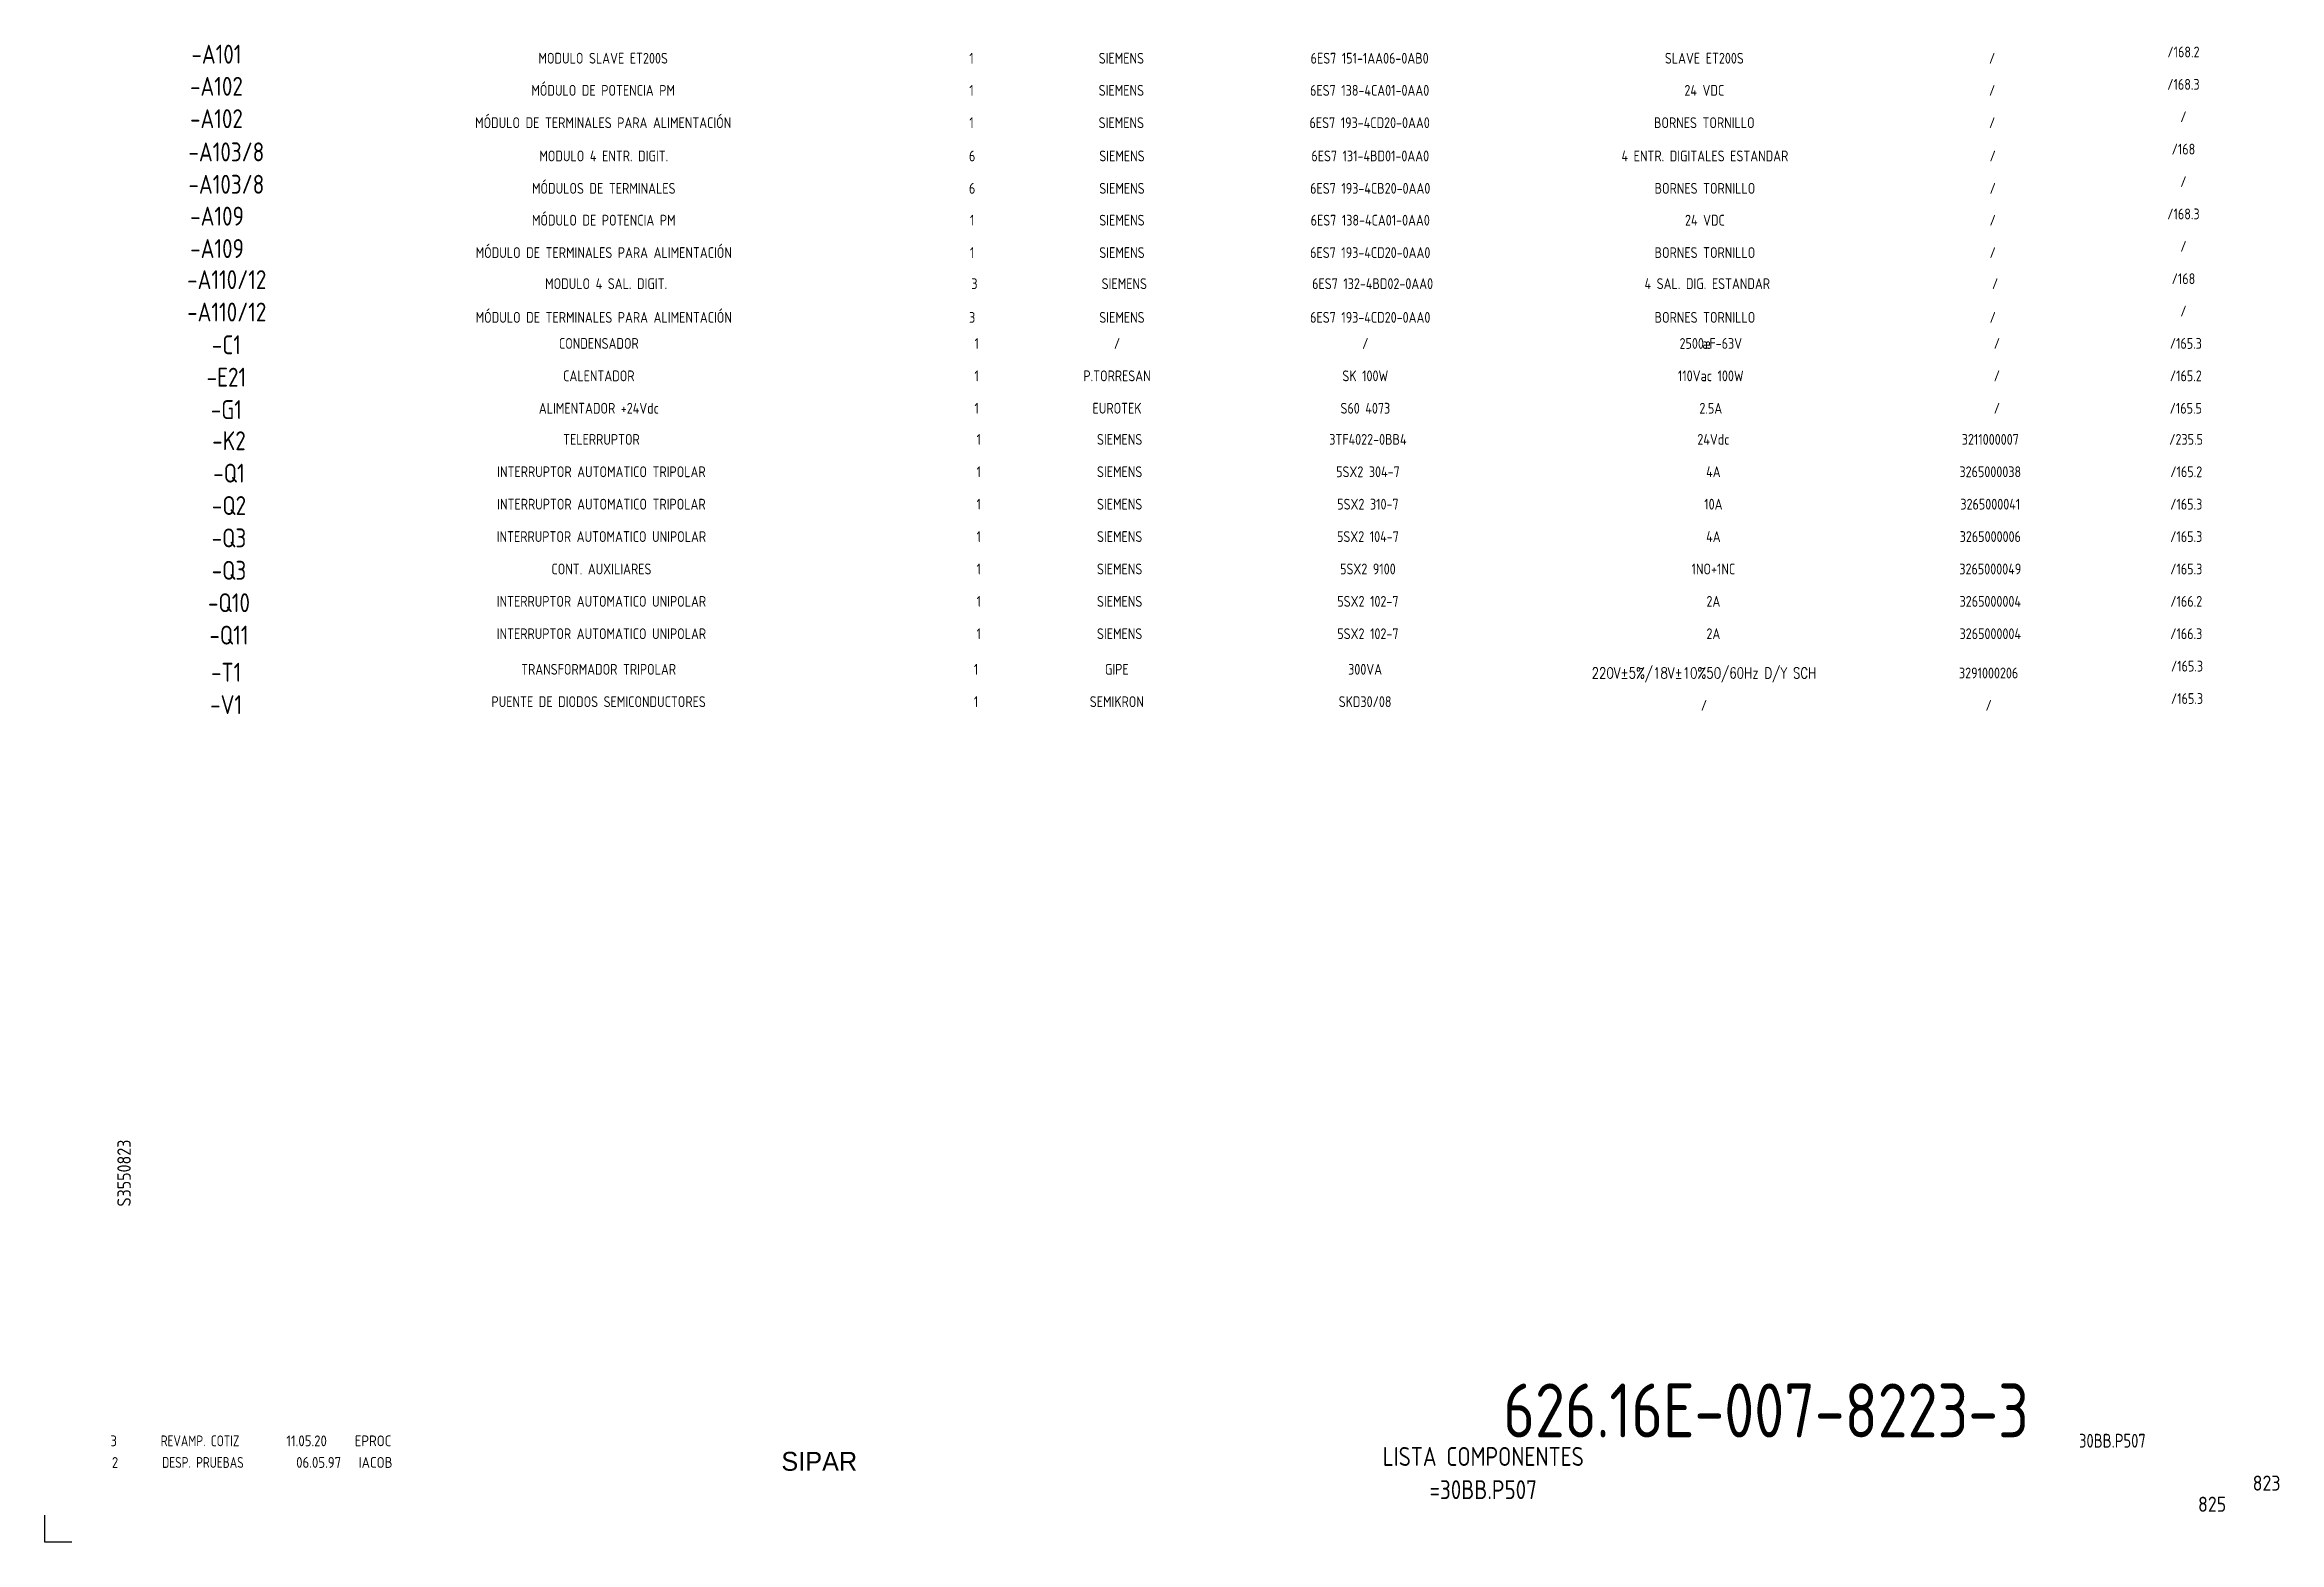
# Model space of a CAD drawing. Extents: x 0 to 414, y 0 to 277.
import ezdxf
from ezdxf.enums import TextEntityAlignment as Align

# ---------------------------------------------------------------- set-up
doc = ezdxf.new("R2010")
doc.units = 0
doc.header["$LTSCALE"] = 6
doc.header["$MEASUREMENT"] = 0
doc.layers.get('0').update_dxf_attribs({"linetype": 'CONTINUOUS'})
doc.layers.add('CART', color=7, linetype='CONTINUOUS')
doc.styles.add('DIN', font='DIN', dxfattribs={"width": 0.85})
doc.styles.add('ROMANS', font='ROMANS.SHX')
doc.styles.add('S8', font='SIMPLEX', dxfattribs={"width": 0.8})
doc.styles.add('X', font='UNIV.SHX', dxfattribs={"height": 3.5})

# ---------------------------------------------------------------- blocks, each defined once
blk = doc.blocks.new('REV2')
at = {"color": 3, "style": 'DIN'}
for s, width, p in [('2', 0.9, (12.45, 13.79)), ('DESP. PRUEBAS', 0.8, (21.76, 13.79)), ('06.05.97', 0.9, (46.59, 13.79)), ('IACOB', 0.9, (58.16, 13.79))]:
    blk.add_text(s, height=2, dxfattribs=dict(at, width=width)).set_placement(p)

msp = doc.modelspace()

# ---------------------------------------------------------------- linework, layer by layer
at = {"color": 7}
msp.add_lwpolyline([(5, 0), (0, 0), (0, 5)], dxfattribs=at)

# ---------------------------------------------------------------- block references
at = {"linetype": 'Continuous'}
msp.add_blockref('REV2', (0, 0), dxfattribs=at)

# ---------------------------------------------------------------- texts
at = {"color": 3, "style": 'DIN', "width": 0.85}
for s, p in [('-A101', (31.82, 273.88)), ('-A102', (31.82, 267.93)), ('-A102', (31.82, 261.93)), ('-A103/8', (33.66, 255.78)), ('-A103/8', (33.66, 249.78)), ('-A109', (31.93, 243.88)), ('-A109', (31.93, 237.88)), ('-A110/12', (33.73, 232.12)), ('-A110/12', (33.73, 226.12)), ('-C1', (33.66, 220.05)), ('-E21', (33.66, 214.05)), ('-G1', (33.66, 208.05)), ('-K2', (34.14, 202.28)), ('-Q1', (34.14, 196.28)), ('-Q2', (34.14, 190.28)), ('-Q3', (34.14, 184.28)), ('-Q3', (34.14, 178.28)), ('-Q10', (34.14, 172.28)), ('-Q11', (34.14, 166.28)), ('-T1', (33.62, 159.4)), ('-V1', (33.62, 153.4))]:
    msp.add_text(s, height=3.5, dxfattribs=at).set_placement(p, align=Align.CENTER)
for s, style, width, p in [('MODULO SLAVE ET200S', 'DIN', 0.85, (103.46, 273.88)), ('1', 'DIN', 0.85, (171.7, 273.88)), ('SIEMENS', 'DIN', 0.85, (199.46, 273.88)), ('6ES7 151-1AA06-0AB0', 'DIN', 0.85, (245.46, 273.88)), ('SLAVE ET200S', 'DIN', 0.85, (307.46, 273.88)), ('/', 'DIN', 0.85, (360.78, 273.88)), ('/168.2', 'DIN', 0.85, (396.22, 275.04)), ('MÓDULO DE POTENCIA PM', 'DIN', 0.85, (103.46, 267.93)), ('1', 'DIN', 0.85, (171.7, 267.93)), ('SIEMENS', 'DIN', 0.85, (199.46, 267.93)), ('6ES7 138-4CA01-0AA0', 'DIN', 0.85, (245.46, 267.93)), ('24 VDC', 'DIN', 0.85, (307.46, 267.93)), ('/', 'DIN', 0.85, (360.78, 267.93)), ('/168.3', 'DIN', 0.85, (396.22, 269.04)), ('/', 'DIN', 0.85, (396.22, 263.04)), ('MÓDULO DE TERMINALES PARA ALIMENTACIÓN', 'DIN', 0.85, (103.46, 261.93)), ('1', 'DIN', 0.85, (171.7, 261.93)), ('SIEMENS', 'DIN', 0.85, (199.46, 261.93)), ('6ES7 193-4CD20-0AA0', 'DIN', 0.85, (245.46, 261.93)), ('BORNES TORNILLO', 'DIN', 0.85, (307.46, 261.93)), ('/', 'DIN', 0.85, (360.78, 261.93)), ('MODULO 4 ENTR. DIGIT.', 'DIN', 0.85, (103.57, 255.78)), ('6', 'DIN', 0.85, (171.82, 255.78)), ('SIEMENS', 'DIN', 0.85, (199.57, 255.78)), ('6ES7 131-4BD01-0AA0', 'DIN', 0.85, (245.57, 255.78)), ('4 ENTR. DIGITALES ESTANDAR', 'DIN', 0.85, (307.57, 255.78)), ('/', 'DIN', 0.85, (360.89, 255.78)), ('/168', 'DIN', 0.85, (396.22, 257.04)), ('/', 'DIN', 0.85, (396.22, 251.04)), ('MÓDULOS DE TERMINALES', 'DIN', 0.85, (103.57, 249.78)), ('6', 'DIN', 0.85, (171.82, 249.78)), ('SIEMENS', 'DIN', 0.85, (199.57, 249.78)), ('6ES7 193-4CB20-0AA0', 'DIN', 0.85, (245.57, 249.78)), ('BORNES TORNILLO', 'DIN', 0.85, (307.57, 249.78)), ('/', 'DIN', 0.85, (360.89, 249.78)), ('MÓDULO DE POTENCIA PM', 'DIN', 0.85, (103.57, 243.88)), ('1', 'DIN', 0.85, (171.82, 243.88)), ('SIEMENS', 'DIN', 0.85, (199.57, 243.88)), ('6ES7 138-4CA01-0AA0', 'DIN', 0.85, (245.57, 243.88)), ('24 VDC', 'DIN', 0.85, (307.57, 243.88)), ('/', 'DIN', 0.85, (360.89, 243.88)), ('/168.3', 'DIN', 0.85, (396.22, 245.04)), ('MÓDULO DE TERMINALES PARA ALIMENTACIÓN', 'DIN', 0.85, (103.57, 237.88)), ('/', 'DIN', 0.85, (396.22, 239.04)), ('1', 'DIN', 0.85, (171.82, 237.88)), ('SIEMENS', 'DIN', 0.85, (199.57, 237.88)), ('6ES7 193-4CD20-0AA0', 'DIN', 0.85, (245.57, 237.88)), ('BORNES TORNILLO', 'DIN', 0.85, (307.57, 237.88)), ('/', 'DIN', 0.85, (360.89, 237.88)), ('MODULO 4 SAL. DIGIT.', 'DIN', 0.85, (104.01, 232.12)), ('3', 'DIN', 0.85, (172.25, 232.12)), ('SIEMENS', 'DIN', 0.85, (200.01, 232.12)), ('6ES7 132-4BD02-0AA0', 'DIN', 0.85, (246.01, 232.12)), ('4 SAL. DIG. ESTANDAR', 'DIN', 0.85, (308.01, 232.12)), ('/', 'DIN', 0.85, (361.33, 232.12)), ('/168', 'DIN', 0.85, (396.22, 233.04)), ('MÓDULO DE TERMINALES PARA ALIMENTACIÓN', 'DIN', 0.85, (103.57, 225.88)), ('3', 'DIN', 0.85, (171.82, 225.88)), ('SIEMENS', 'DIN', 0.85, (199.57, 225.88)), ('6ES7 193-4CD20-0AA0', 'DIN', 0.85, (245.57, 225.88)), ('BORNES TORNILLO', 'DIN', 0.85, (307.57, 225.88)), ('/', 'DIN', 0.85, (360.89, 225.88)), ('/', 'DIN', 0.85, (396.22, 227.04)), ('CONDENSADOR', 'DIN', 0.85, (102.66, 221.05)), ('1', 'DIN', 0.85, (172.66, 221.05)), ('/', 'DIN', 0.85, (198.66, 221.05)), ('/', 'DIN', 0.85, (244.66, 221.05)), ('2500 F-63V', 'DIN', 0.85, (308.66, 221.05)), ('%%230', 'ROMANS', 0.85, (307.9, 221.05)), ('/', 'DIN', 0.85, (361.66, 221.05)), ('/165.3', 'DIN', 0.85, (396.66, 221.05)), ('CALENTADOR', 'DIN', 0.85, (102.66, 215.05)), ('1', 'DIN', 0.85, (172.66, 215.05)), ('P.TORRESAN', 'DIN', 0.85, (198.66, 215.05)), ('SK 100W', 'DIN', 0.85, (244.66, 215.05)), ('110Vac 100W', 'DIN', 0.85, (308.66, 215.05)), ('/', 'DIN', 0.85, (361.66, 215.05)), ('/165.2', 'DIN', 0.85, (396.66, 215.05)), ('ALIMENTADOR +24Vdc', 'DIN', 0.85, (102.66, 209.05)), ('1', 'DIN', 0.85, (172.66, 209.05)), ('EUROTEK', 'DIN', 0.85, (198.66, 209.05)), ('S60 4073', 'DIN', 0.85, (244.66, 209.05)), ('2.5A', 'DIN', 0.85, (308.66, 209.05)), ('/', 'DIN', 0.85, (361.66, 209.05)), ('/165.5', 'DIN', 0.85, (396.66, 209.05)), ('TELERRUPTOR', 'DIN', 0.85, (103.14, 203.28)), ('1', 'DIN', 0.85, (173.05, 203.28)), ('SIEMENS', 'DIN', 0.85, (199.14, 203.28)), ('3TF4022-0BB4', 'DIN', 0.85, (245.14, 203.28)), ('24Vdc', 'DIN', 0.85, (309.14, 203.28)), ('3211000007', 'DIN', 0.85, (360.44, 203.28)), ('/235.5', 'DIN', 0.85, (396.71, 203.28)), ('INTERRUPTOR AUTOMATICO TRIPOLAR', 'DIN', 0.85, (103.14, 197.28)), ('1', 'DIN', 0.85, (173.05, 197.28)), ('SIEMENS', 'DIN', 0.85, (199.14, 197.28)), ('5SX2 304-7', 'DIN', 0.85, (245.14, 197.28)), ('4A', 'DIN', 0.85, (309.14, 197.28)), ('3265000038', 'DIN', 0.85, (360.44, 197.28)), ('/165.2', 'DIN', 0.85, (396.74, 197.28)), ('INTERRUPTOR AUTOMATICO TRIPOLAR', 'DIN', 0.85, (103.14, 191.28)), ('1', 'DIN', 0.85, (173.05, 191.28)), ('SIEMENS', 'DIN', 0.85, (199.14, 191.28)), ('5SX2 310-7', 'DIN', 0.85, (245.14, 191.28)), ('10A', 'DIN', 0.85, (309.14, 191.28)), ('3265000041', 'DIN', 0.85, (360.44, 191.28)), ('/165.3', 'DIN', 0.85, (396.74, 191.28)), ('INTERRUPTOR AUTOMATICO UNIPOLAR', 'DIN', 0.85, (103.14, 185.28)), ('1', 'DIN', 0.85, (173.05, 185.28)), ('SIEMENS', 'DIN', 0.85, (199.14, 185.28)), ('5SX2 104-7', 'DIN', 0.85, (245.14, 185.28)), ('4A', 'DIN', 0.85, (309.14, 185.28)), ('3265000006', 'DIN', 0.85, (360.44, 185.28)), ('/165.3', 'DIN', 0.85, (396.74, 185.28)), ('CONT. AUXILIARES', 'DIN', 0.85, (103.14, 179.28)), ('1', 'DIN', 0.85, (173.05, 179.28)), ('SIEMENS', 'DIN', 0.85, (199.14, 179.28)), ('5SX2 9100', 'DIN', 0.85, (245.14, 179.28)), ('1NO+1NC', 'DIN', 0.85, (309.14, 179.28)), ('3265000049', 'DIN', 0.85, (360.44, 179.28)), ('/165.3', 'DIN', 0.85, (396.74, 179.28)), ('INTERRUPTOR AUTOMATICO UNIPOLAR', 'DIN', 0.85, (103.14, 173.28)), ('1', 'DIN', 0.85, (173.05, 173.28)), ('SIEMENS', 'DIN', 0.85, (199.14, 173.28)), ('5SX2 102-7', 'DIN', 0.85, (245.14, 173.28)), ('2A', 'DIN', 0.85, (309.14, 173.28)), ('3265000004', 'DIN', 0.85, (360.44, 173.28)), ('/166.2', 'DIN', 0.85, (396.74, 173.28)), ('INTERRUPTOR AUTOMATICO UNIPOLAR', 'DIN', 0.85, (103.14, 167.28)), ('1', 'DIN', 0.85, (173.05, 167.28)), ('SIEMENS', 'DIN', 0.85, (199.14, 167.28)), ('5SX2 102-7', 'DIN', 0.85, (245.14, 167.28)), ('2A', 'DIN', 0.85, (309.14, 167.28)), ('3265000004', 'DIN', 0.85, (360.44, 167.28)), ('/166.3', 'DIN', 0.85, (396.74, 167.28)), ('TRANSFORMADOR TRIPOLAR', 'DIN', 0.85, (102.62, 160.7)), ('1', 'DIN', 0.85, (172.54, 160.7)), ('GIPE', 'DIN', 0.85, (198.62, 160.7)), ('300VA', 'DIN', 0.85, (244.62, 160.7)), ('220V%%P5%/18V%%P10%50/60Hz D/Y SCH', 'S8', 0.8, (307.39, 160.01)), ('3291000206', 'DIN', 0.85, (360.13, 160.01)), ('/165.3', 'DIN', 0.85, (396.88, 161.28)), ('PUENTE DE DIODOS SEMICONDUCTORES', 'DIN', 0.85, (102.62, 154.7)), ('1', 'DIN', 0.85, (172.54, 154.7)), ('SEMIKRON', 'DIN', 0.85, (198.62, 154.7)), ('SKD30/08', 'DIN', 0.85, (244.62, 154.7)), ('/', 'DIN', 0.85, (307.39, 154.01)), ('/', 'DIN', 0.85, (360.13, 154.01)), ('/165.3', 'DIN', 0.85, (396.88, 155.28))]:
    msp.add_text(s, height=2, dxfattribs=dict(style=style, width=width)).set_placement(p, align=Align.CENTER)
at = {"color": 3, "style": 'DIN'}
for s, width, p in [('3', 0.9, (12.18, 17.79)), ('REVAMP. COTIZ', 0.8, (21.5, 17.79)), ('11.05.20', 0.9, (44.77, 17.79)), ('EPROC', 0.9, (57.45, 17.79))]:
    msp.add_text(s, height=2, dxfattribs=dict(at, width=width)).set_placement(p)
at = {"color": 2, "style": 'DIN', "width": 0.85}
for s, p in [('LISTA COMPONENTES', (266.5, 15.9)), ('=30BB.P507', (266.5, 9.75))]:
    msp.add_text(s, height=3.5, dxfattribs=at).set_placement(p, align=Align.MIDDLE)
at = {"color": 3, "style": 'DIN', "width": 0.8}
msp.add_text('30BB.P507', height=2.56, dxfattribs=at).set_placement((389.24, 17.53), align=Align.RIGHT)
at = {"color": 2, "insert": (270.21, 29.42), "char_height": 10, "width": 111.0411, "attachment_point": 1, "style": 'DIN'}
msp.add_mtext('626.16E-007-8223-3', dxfattribs=at)
at = {"layer": 'CART', "color": 3, "style": 'DIN', "width": 0.9, "flags": 1}
msp.add_attdef('S3550823', text='', height=2.5, rotation=90, dxfattribs=at).set_placement((15.95, 68.38), align=Align.CENTER)
at = {"layer": 'CART', "color": 6, "style": 'X', "flags": 1}
msp.add_attdef('SIPAR', text='', height=3.5, dxfattribs=at).set_placement((143.5, 15), align=Align.MIDDLE)
at = {"layer": 'CART', "color": 7, "style": 'DIN', "width": 0.9, "flags": 1}
msp.add_attdef('825', (398.93, 5.65), '', height=2.8, dxfattribs=at)
at = {"layer": 'CART', "color": 2, "style": 'DIN', "width": 0.9, "flags": 1}
msp.add_attdef('823', text='', height=2.8, dxfattribs=at).set_placement((414.2, 9.56), align=Align.RIGHT)

doc.saveas('drawing.dxf')
